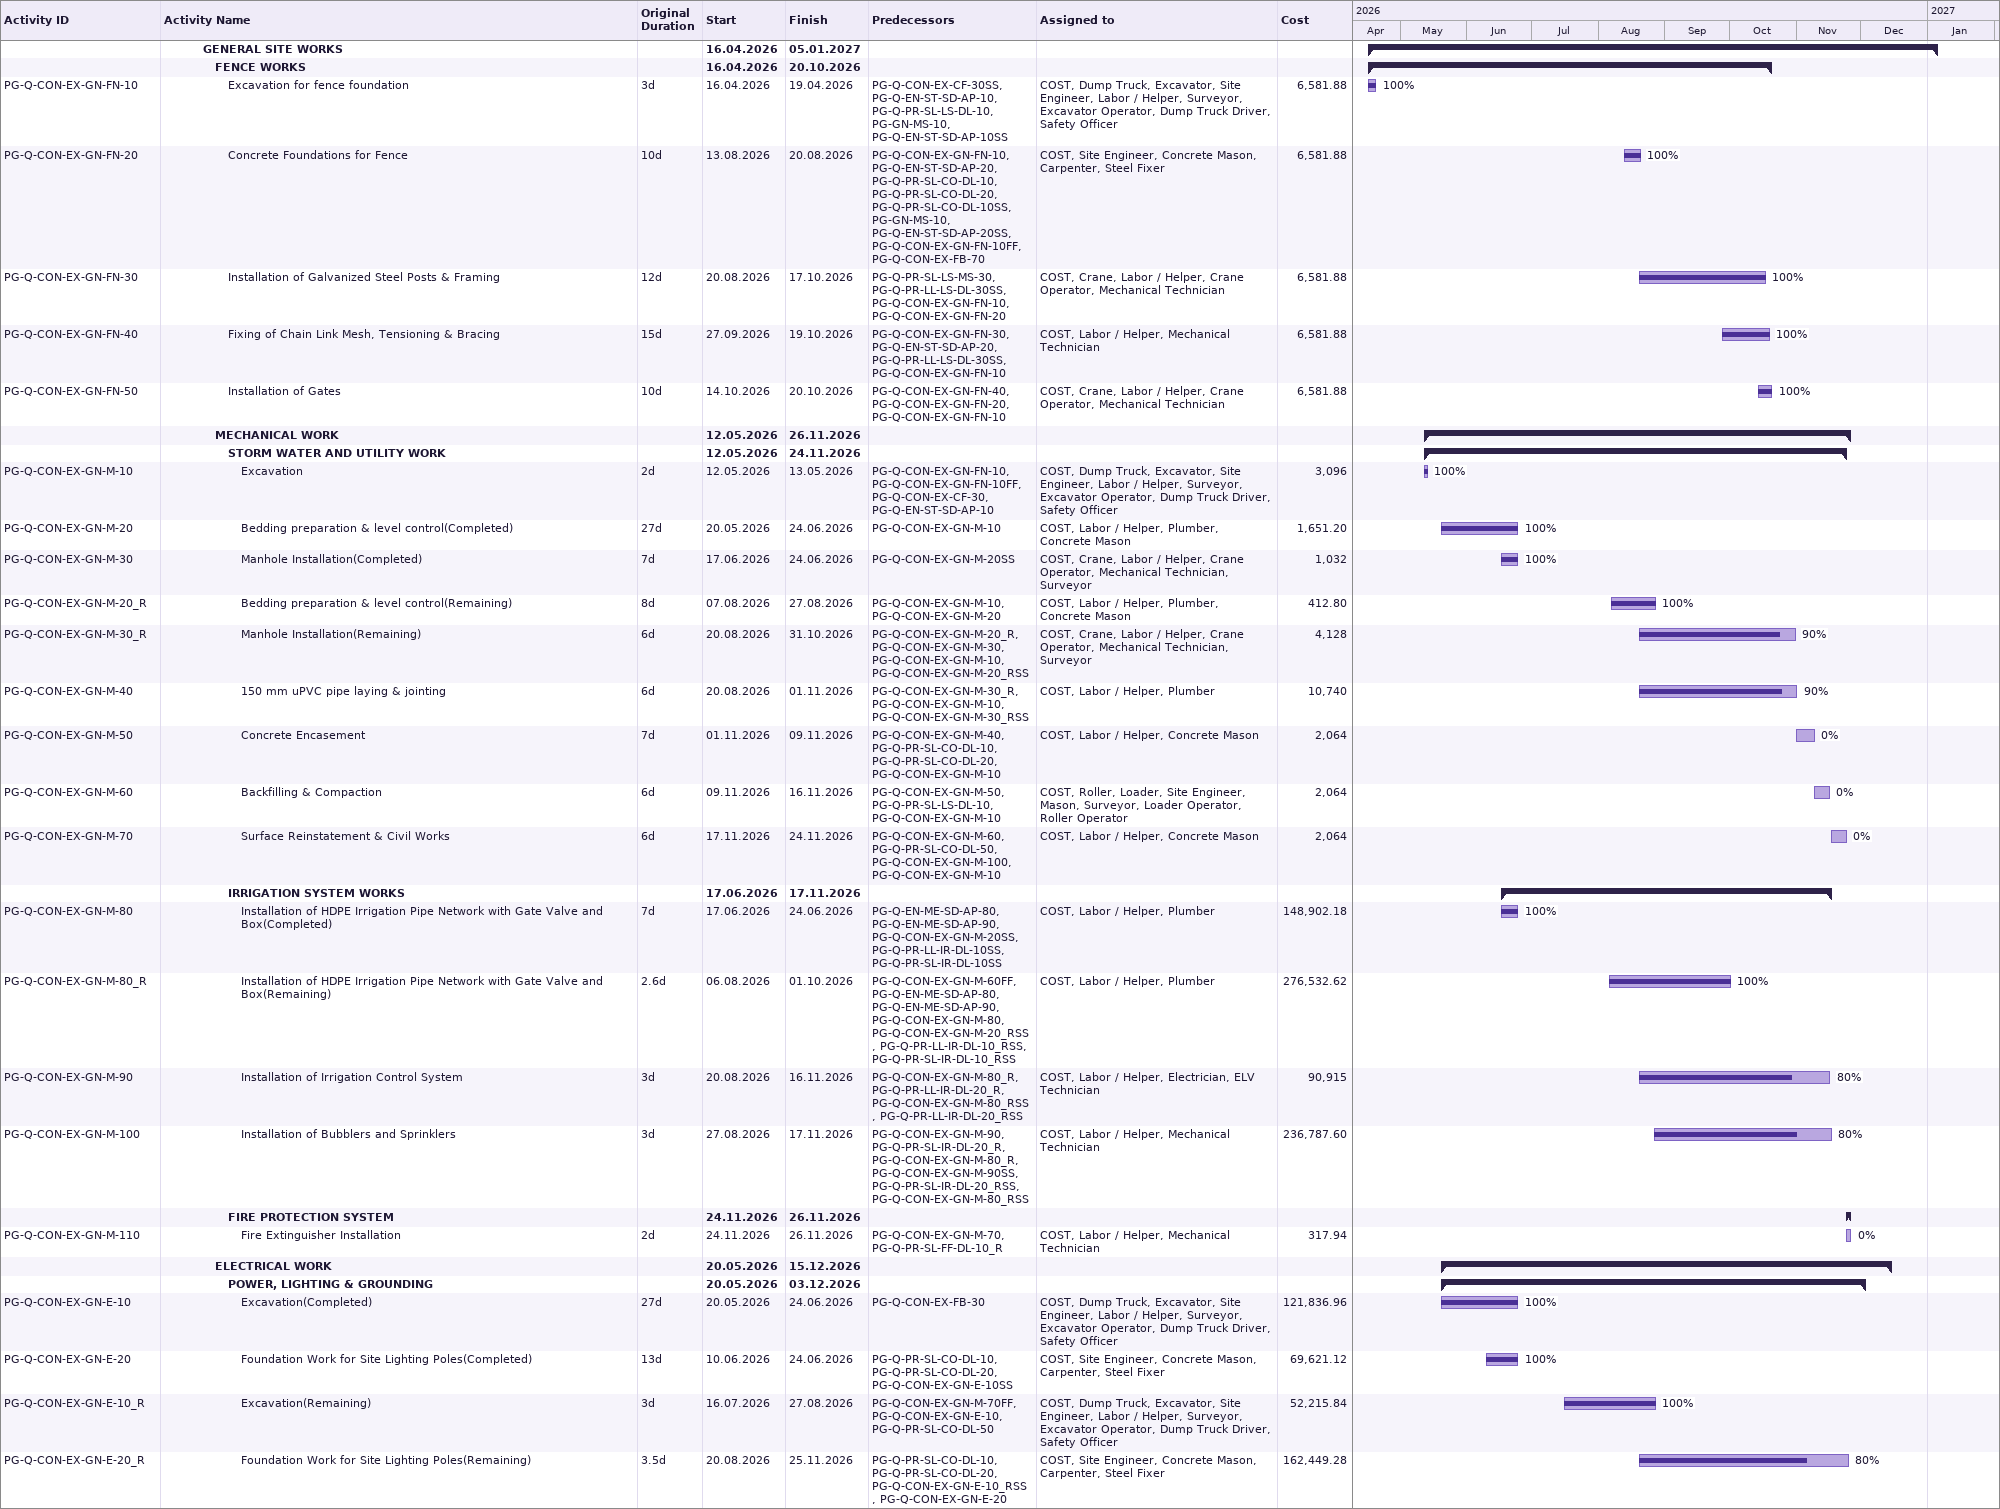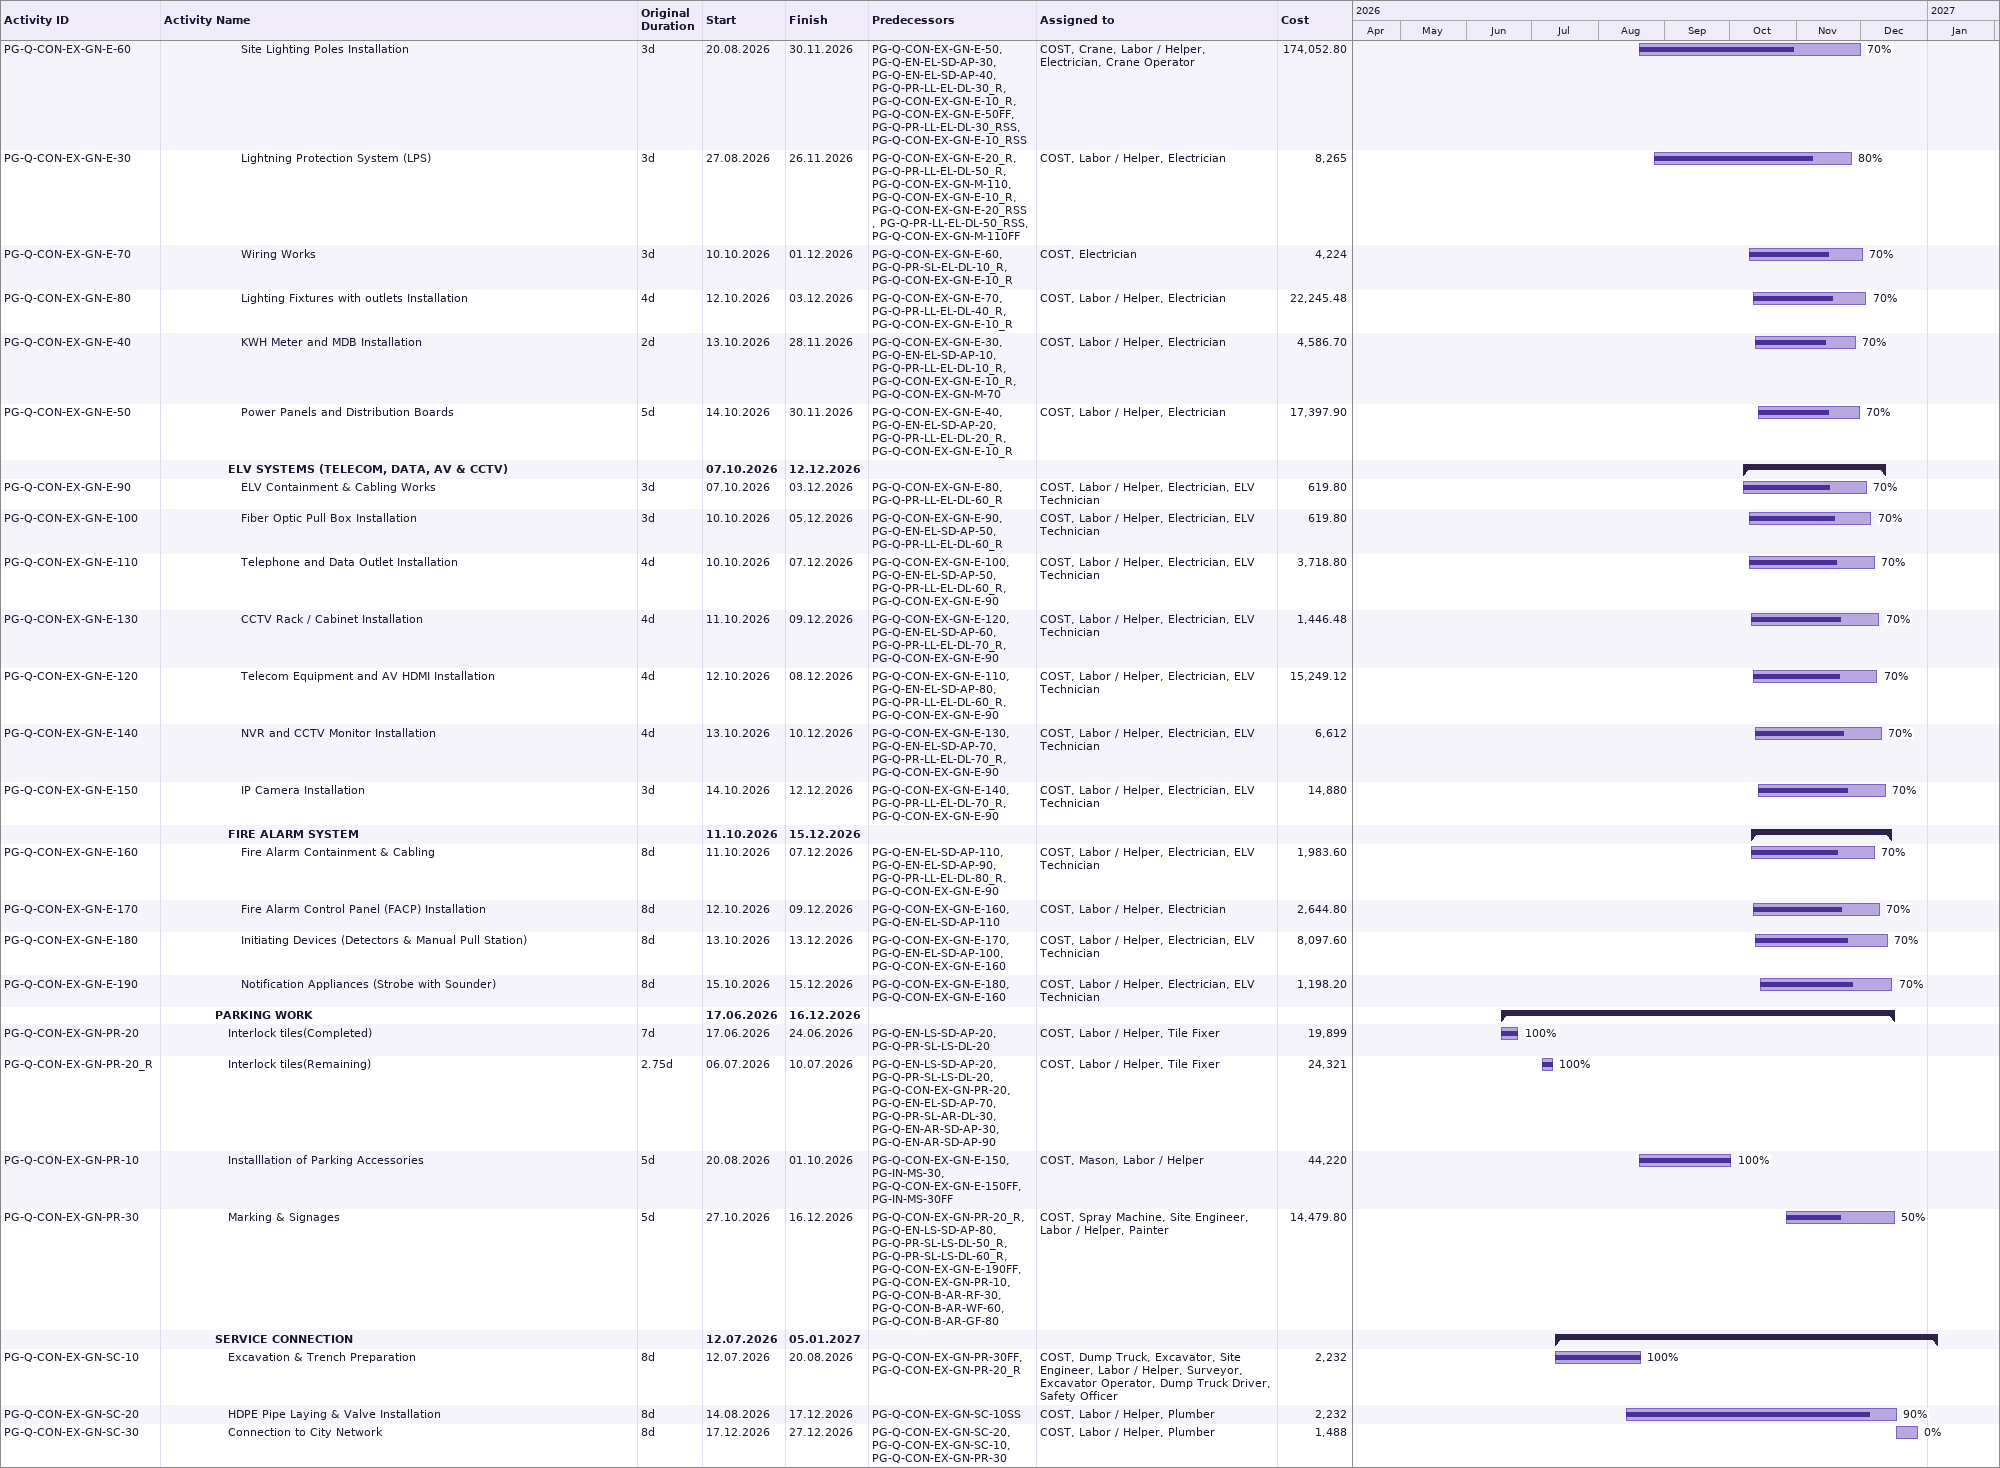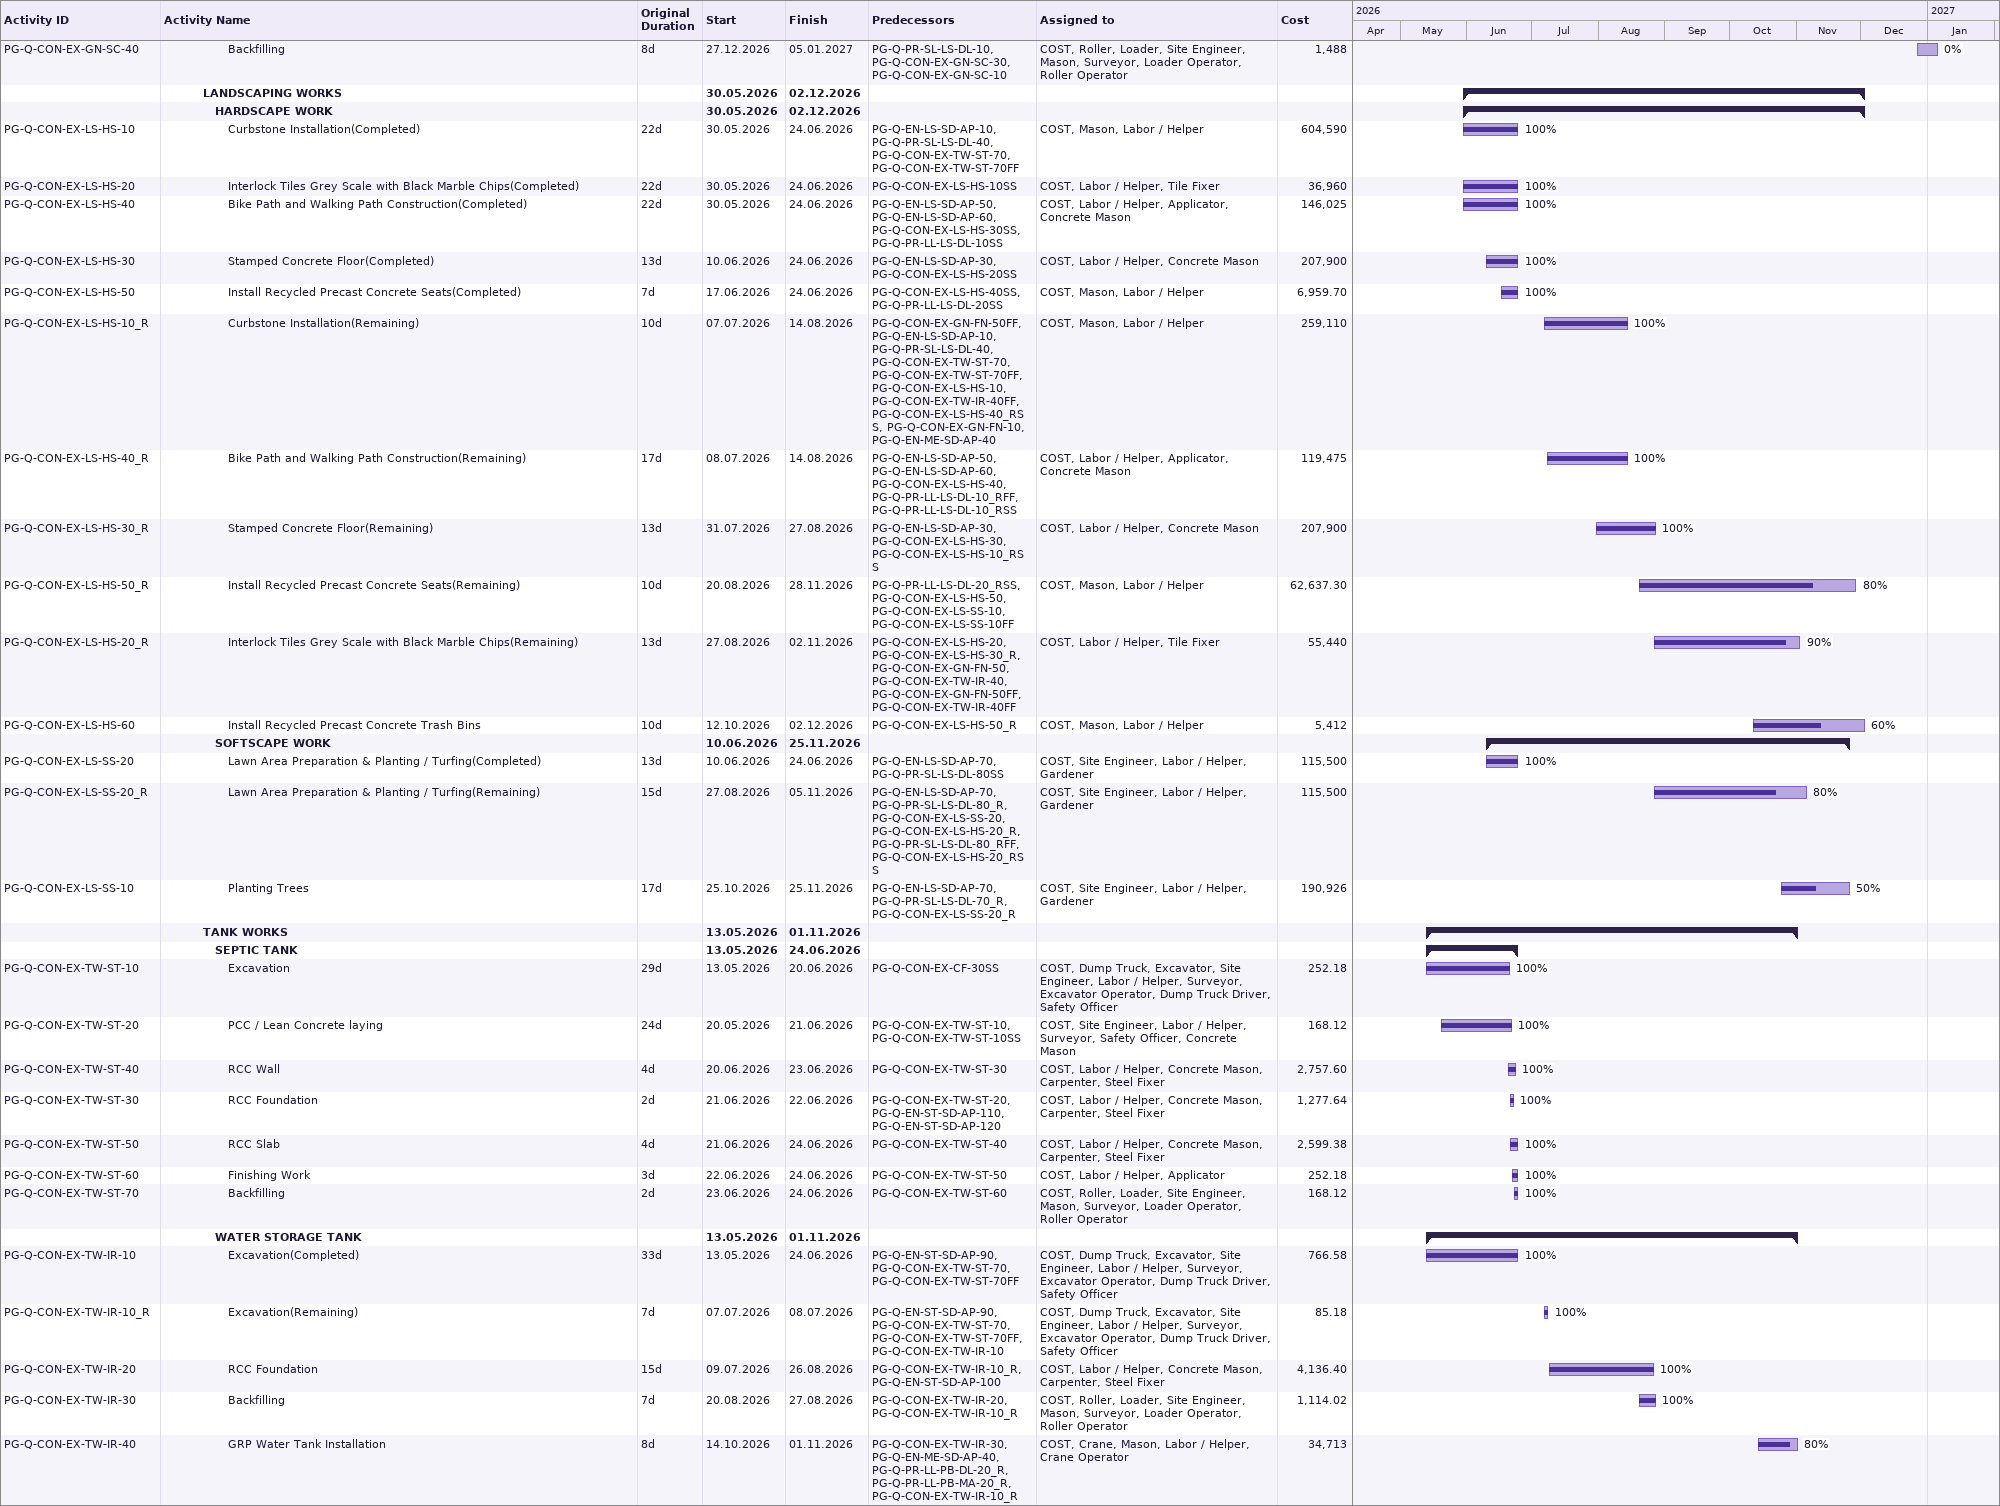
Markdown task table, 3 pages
| ID | Level | Task | Original duration | Start | Finish | Predecessors | Resources | % complete | Cost |
|---|---|---|---|---|---|---|---|---|---|
|  | 4 | **GENERAL SITE WORKS** |  | 2026-04-16 | 2027-01-05 |  |  |  |  |
|  | 5 | **FENCE WORKS** |  | 2026-04-16 | 2026-10-20 |  |  |  |  |
| PG-Q-CON-EX-GN-FN-10 | 6 | Excavation for fence foundation | 3d | 2026-04-16 | 2026-04-19 | PG-Q-CON-EX-CF-30SS, PG-Q-EN-ST-SD-AP-10, PG-Q-PR-SL-LS-DL-10, PG-GN-MS-10, PG-Q-EN-ST-SD-AP-10SS | COST, Dump Truck, Excavator, Site Engineer, Labor / Helper, Surveyor, Excavator Operator, Dump Truck Driver, Safety Officer | 100 | 6581.88 |
| PG-Q-CON-EX-GN-FN-20 | 6 | Concrete Foundations for Fence | 10d | 2026-08-13 | 2026-08-20 | PG-Q-CON-EX-GN-FN-10, PG-Q-EN-ST-SD-AP-20, PG-Q-PR-SL-CO-DL-10, PG-Q-PR-SL-CO-DL-20, PG-Q-PR-SL-CO-DL-10SS, PG-GN-MS-10, PG-Q-EN-ST-SD-AP-20SS, PG-Q-CON-EX-GN-FN-10FF, PG-Q-CON-EX-FB-70 | COST, Site Engineer, Concrete Mason, Carpenter, Steel Fixer | 100 | 6581.88 |
| PG-Q-CON-EX-GN-FN-30 | 6 | Installation of Galvanized Steel Posts & Framing | 12d | 2026-08-20 | 2026-10-17 | PG-Q-PR-SL-LS-MS-30, PG-Q-PR-LL-LS-DL-30SS, PG-Q-CON-EX-GN-FN-10, PG-Q-CON-EX-GN-FN-20 | COST, Crane, Labor / Helper, Crane Operator, Mechanical Technician | 100 | 6581.88 |
| PG-Q-CON-EX-GN-FN-40 | 6 | Fixing of Chain Link Mesh, Tensioning & Bracing | 15d | 2026-09-27 | 2026-10-19 | PG-Q-CON-EX-GN-FN-30, PG-Q-EN-ST-SD-AP-20, PG-Q-PR-LL-LS-DL-30SS, PG-Q-CON-EX-GN-FN-10 | COST, Labor / Helper, Mechanical Technician | 100 | 6581.88 |
| PG-Q-CON-EX-GN-FN-50 | 6 | Installation of Gates | 10d | 2026-10-14 | 2026-10-20 | PG-Q-CON-EX-GN-FN-40, PG-Q-CON-EX-GN-FN-20, PG-Q-CON-EX-GN-FN-10 | COST, Crane, Labor / Helper, Crane Operator, Mechanical Technician | 100 | 6581.88 |
|  | 5 | **MECHANICAL WORK** |  | 2026-05-12 | 2026-11-26 |  |  |  |  |
|  | 6 | **STORM WATER AND UTILITY WORK** |  | 2026-05-12 | 2026-11-24 |  |  |  |  |
| PG-Q-CON-EX-GN-M-10 | 7 | Excavation | 2d | 2026-05-12 | 2026-05-13 | PG-Q-CON-EX-GN-FN-10, PG-Q-CON-EX-GN-FN-10FF, PG-Q-CON-EX-CF-30, PG-Q-EN-ST-SD-AP-10 | COST, Dump Truck, Excavator, Site Engineer, Labor / Helper, Surveyor, Excavator Operator, Dump Truck Driver, Safety Officer | 100 | 3096 |
| PG-Q-CON-EX-GN-M-20 | 7 | Bedding preparation & level control(Completed) | 27d | 2026-05-20 | 2026-06-24 | PG-Q-CON-EX-GN-M-10 | COST, Labor / Helper, Plumber, Concrete Mason | 100 | 1651.20 |
| PG-Q-CON-EX-GN-M-30 | 7 | Manhole Installation(Completed) | 7d | 2026-06-17 | 2026-06-24 | PG-Q-CON-EX-GN-M-20SS | COST, Crane, Labor / Helper, Crane Operator, Mechanical Technician, Surveyor | 100 | 1032 |
| PG-Q-CON-EX-GN-M-20_R | 7 | Bedding preparation & level control(Remaining) | 8d | 2026-08-07 | 2026-08-27 | PG-Q-CON-EX-GN-M-10, PG-Q-CON-EX-GN-M-20 | COST, Labor / Helper, Plumber, Concrete Mason | 100 | 412.80 |
| PG-Q-CON-EX-GN-M-30_R | 7 | Manhole Installation(Remaining) | 6d | 2026-08-20 | 2026-10-31 | PG-Q-CON-EX-GN-M-20_R, PG-Q-CON-EX-GN-M-30, PG-Q-CON-EX-GN-M-10, PG-Q-CON-EX-GN-M-20_RSS | COST, Crane, Labor / Helper, Crane Operator, Mechanical Technician, Surveyor | 90 | 4128 |
| PG-Q-CON-EX-GN-M-40 | 7 | 150 mm uPVC pipe laying & jointing | 6d | 2026-08-20 | 2026-11-01 | PG-Q-CON-EX-GN-M-30_R, PG-Q-CON-EX-GN-M-10, PG-Q-CON-EX-GN-M-30_RSS | COST, Labor / Helper, Plumber | 90 | 10740 |
| PG-Q-CON-EX-GN-M-50 | 7 | Concrete Encasement | 7d | 2026-11-01 | 2026-11-09 | PG-Q-CON-EX-GN-M-40, PG-Q-PR-SL-CO-DL-10, PG-Q-PR-SL-CO-DL-20, PG-Q-CON-EX-GN-M-10 | COST, Labor / Helper, Concrete Mason | 0 | 2064 |
| PG-Q-CON-EX-GN-M-60 | 7 | Backfilling & Compaction | 6d | 2026-11-09 | 2026-11-16 | PG-Q-CON-EX-GN-M-50, PG-Q-PR-SL-LS-DL-10, PG-Q-CON-EX-GN-M-10 | COST, Roller, Loader, Site Engineer, Mason, Surveyor, Loader Operator, Roller Operator | 0 | 2064 |
| PG-Q-CON-EX-GN-M-70 | 7 | Surface Reinstatement & Civil Works | 6d | 2026-11-17 | 2026-11-24 | PG-Q-CON-EX-GN-M-60, PG-Q-PR-SL-CO-DL-50, PG-Q-CON-EX-GN-M-100, PG-Q-CON-EX-GN-M-10 | COST, Labor / Helper, Concrete Mason | 0 | 2064 |
|  | 6 | **IRRIGATION SYSTEM WORKS** |  | 2026-06-17 | 2026-11-17 |  |  |  |  |
| PG-Q-CON-EX-GN-M-80 | 7 | Installation of HDPE Irrigation Pipe Network with Gate Valve and Box(Completed) | 7d | 2026-06-17 | 2026-06-24 | PG-Q-EN-ME-SD-AP-80, PG-Q-EN-ME-SD-AP-90, PG-Q-CON-EX-GN-M-20SS, PG-Q-PR-LL-IR-DL-10SS, PG-Q-PR-SL-IR-DL-10SS | COST, Labor / Helper, Plumber | 100 | 148902.18 |
| PG-Q-CON-EX-GN-M-80_R | 7 | Installation of HDPE Irrigation Pipe Network with Gate Valve and Box(Remaining) | 2.6d | 2026-08-06 | 2026-10-01 | PG-Q-CON-EX-GN-M-60FF, PG-Q-EN-ME-SD-AP-80, PG-Q-EN-ME-SD-AP-90, PG-Q-CON-EX-GN-M-80, PG-Q-CON-EX-GN-M-20_RSS, PG-Q-PR-LL-IR-DL-10_RSS, PG-Q-PR-SL-IR-DL-10_RSS | COST, Labor / Helper, Plumber | 100 | 276532.62 |
| PG-Q-CON-EX-GN-M-90 | 7 | Installation of Irrigation Control System | 3d | 2026-08-20 | 2026-11-16 | PG-Q-CON-EX-GN-M-80_R, PG-Q-PR-LL-IR-DL-20_R, PG-Q-CON-EX-GN-M-80_RSS, PG-Q-PR-LL-IR-DL-20_RSS | COST, Labor / Helper, Electrician, ELV Technician | 80 | 90915 |
| PG-Q-CON-EX-GN-M-100 | 7 | Installation of Bubblers and Sprinklers | 3d | 2026-08-27 | 2026-11-17 | PG-Q-CON-EX-GN-M-90, PG-Q-PR-SL-IR-DL-20_R, PG-Q-CON-EX-GN-M-80_R, PG-Q-CON-EX-GN-M-90SS, PG-Q-PR-SL-IR-DL-20_RSS, PG-Q-CON-EX-GN-M-80_RSS | COST, Labor / Helper, Mechanical Technician | 80 | 236787.60 |
|  | 6 | **FIRE PROTECTION SYSTEM** |  | 2026-11-24 | 2026-11-26 |  |  |  |  |
| PG-Q-CON-EX-GN-M-110 | 7 | Fire Extinguisher Installation | 2d | 2026-11-24 | 2026-11-26 | PG-Q-CON-EX-GN-M-70, PG-Q-PR-SL-FF-DL-10_R | COST, Labor / Helper, Mechanical Technician | 0 | 317.94 |
|  | 5 | **ELECTRICAL WORK** |  | 2026-05-20 | 2026-12-15 |  |  |  |  |
|  | 6 | **POWER, LIGHTING & GROUNDING** |  | 2026-05-20 | 2026-12-03 |  |  |  |  |
| PG-Q-CON-EX-GN-E-10 | 7 | Excavation(Completed) | 27d | 2026-05-20 | 2026-06-24 | PG-Q-CON-EX-FB-30 | COST, Dump Truck, Excavator, Site Engineer, Labor / Helper, Surveyor, Excavator Operator, Dump Truck Driver, Safety Officer | 100 | 121836.96 |
| PG-Q-CON-EX-GN-E-20 | 7 | Foundation Work for Site Lighting Poles(Completed) | 13d | 2026-06-10 | 2026-06-24 | PG-Q-PR-SL-CO-DL-10, PG-Q-PR-SL-CO-DL-20, PG-Q-CON-EX-GN-E-10SS | COST, Site Engineer, Concrete Mason, Carpenter, Steel Fixer | 100 | 69621.12 |
| PG-Q-CON-EX-GN-E-10_R | 7 | Excavation(Remaining) | 3d | 2026-07-16 | 2026-08-27 | PG-Q-CON-EX-GN-M-70FF, PG-Q-CON-EX-GN-E-10, PG-Q-PR-SL-CO-DL-50 | COST, Dump Truck, Excavator, Site Engineer, Labor / Helper, Surveyor, Excavator Operator, Dump Truck Driver, Safety Officer | 100 | 52215.84 |
| PG-Q-CON-EX-GN-E-20_R | 7 | Foundation Work for Site Lighting Poles(Remaining) | 3.5d | 2026-08-20 | 2026-11-25 | PG-Q-PR-SL-CO-DL-10, PG-Q-PR-SL-CO-DL-20, PG-Q-CON-EX-GN-E-10_RSS, PG-Q-CON-EX-GN-E-20 | COST, Site Engineer, Concrete Mason, Carpenter, Steel Fixer | 80 | 162449.28 |
| PG-Q-CON-EX-GN-E-60 | 7 | Site Lighting Poles Installation | 3d | 2026-08-20 | 2026-11-30 | PG-Q-CON-EX-GN-E-50, PG-Q-EN-EL-SD-AP-30, PG-Q-EN-EL-SD-AP-40, PG-Q-PR-LL-EL-DL-30_R, PG-Q-CON-EX-GN-E-10_R, PG-Q-CON-EX-GN-E-50FF, PG-Q-PR-LL-EL-DL-30_RSS, PG-Q-CON-EX-GN-E-10_RSS | COST, Crane, Labor / Helper, Electrician, Crane Operator | 70 | 174052.80 |
| PG-Q-CON-EX-GN-E-30 | 7 | Lightning Protection System (LPS) | 3d | 2026-08-27 | 2026-11-26 | PG-Q-CON-EX-GN-E-20_R, PG-Q-PR-LL-EL-DL-50_R, PG-Q-CON-EX-GN-M-110, PG-Q-CON-EX-GN-E-10_R, PG-Q-CON-EX-GN-E-20_RSS, PG-Q-PR-LL-EL-DL-50_RSS, PG-Q-CON-EX-GN-M-110FF | COST, Labor / Helper, Electrician | 80 | 8265 |
| PG-Q-CON-EX-GN-E-70 | 7 | Wiring Works | 3d | 2026-10-10 | 2026-12-01 | PG-Q-CON-EX-GN-E-60, PG-Q-PR-SL-EL-DL-10_R, PG-Q-CON-EX-GN-E-10_R | COST, Electrician | 70 | 4224 |
| PG-Q-CON-EX-GN-E-80 | 7 | Lighting Fixtures with outlets Installation | 4d | 2026-10-12 | 2026-12-03 | PG-Q-CON-EX-GN-E-70, PG-Q-PR-LL-EL-DL-40_R, PG-Q-CON-EX-GN-E-10_R | COST, Labor / Helper, Electrician | 70 | 22245.48 |
| PG-Q-CON-EX-GN-E-40 | 7 | KWH Meter and MDB Installation | 2d | 2026-10-13 | 2026-11-28 | PG-Q-CON-EX-GN-E-30, PG-Q-EN-EL-SD-AP-10, PG-Q-PR-LL-EL-DL-10_R, PG-Q-CON-EX-GN-E-10_R, PG-Q-CON-EX-GN-M-70 | COST, Labor / Helper, Electrician | 70 | 4586.70 |
| PG-Q-CON-EX-GN-E-50 | 7 | Power Panels and Distribution Boards | 5d | 2026-10-14 | 2026-11-30 | PG-Q-CON-EX-GN-E-40, PG-Q-EN-EL-SD-AP-20, PG-Q-PR-LL-EL-DL-20_R, PG-Q-CON-EX-GN-E-10_R | COST, Labor / Helper, Electrician | 70 | 17397.90 |
|  | 6 | **ELV SYSTEMS (TELECOM, DATA, AV & CCTV)** |  | 2026-10-07 | 2026-12-12 |  |  |  |  |
| PG-Q-CON-EX-GN-E-90 | 7 | ELV Containment & Cabling Works | 3d | 2026-10-07 | 2026-12-03 | PG-Q-CON-EX-GN-E-80, PG-Q-PR-LL-EL-DL-60_R | COST, Labor / Helper, Electrician, ELV Technician | 70 | 619.80 |
| PG-Q-CON-EX-GN-E-100 | 7 | Fiber Optic Pull Box Installation | 3d | 2026-10-10 | 2026-12-05 | PG-Q-CON-EX-GN-E-90, PG-Q-EN-EL-SD-AP-50, PG-Q-PR-LL-EL-DL-60_R | COST, Labor / Helper, Electrician, ELV Technician | 70 | 619.80 |
| PG-Q-CON-EX-GN-E-110 | 7 | Telephone and Data Outlet Installation | 4d | 2026-10-10 | 2026-12-07 | PG-Q-CON-EX-GN-E-100, PG-Q-EN-EL-SD-AP-50, PG-Q-PR-LL-EL-DL-60_R, PG-Q-CON-EX-GN-E-90 | COST, Labor / Helper, Electrician, ELV Technician | 70 | 3718.80 |
| PG-Q-CON-EX-GN-E-130 | 7 | CCTV Rack / Cabinet Installation | 4d | 2026-10-11 | 2026-12-09 | PG-Q-CON-EX-GN-E-120, PG-Q-EN-EL-SD-AP-60, PG-Q-PR-LL-EL-DL-70_R, PG-Q-CON-EX-GN-E-90 | COST, Labor / Helper, Electrician, ELV Technician | 70 | 1446.48 |
| PG-Q-CON-EX-GN-E-120 | 7 | Telecom Equipment and AV HDMI Installation | 4d | 2026-10-12 | 2026-12-08 | PG-Q-CON-EX-GN-E-110, PG-Q-EN-EL-SD-AP-80, PG-Q-PR-LL-EL-DL-60_R, PG-Q-CON-EX-GN-E-90 | COST, Labor / Helper, Electrician, ELV Technician | 70 | 15249.12 |
| PG-Q-CON-EX-GN-E-140 | 7 | NVR and CCTV Monitor Installation | 4d | 2026-10-13 | 2026-12-10 | PG-Q-CON-EX-GN-E-130, PG-Q-EN-EL-SD-AP-70, PG-Q-PR-LL-EL-DL-70_R, PG-Q-CON-EX-GN-E-90 | COST, Labor / Helper, Electrician, ELV Technician | 70 | 6612 |
| PG-Q-CON-EX-GN-E-150 | 7 | IP Camera Installation | 3d | 2026-10-14 | 2026-12-12 | PG-Q-CON-EX-GN-E-140, PG-Q-PR-LL-EL-DL-70_R, PG-Q-CON-EX-GN-E-90 | COST, Labor / Helper, Electrician, ELV Technician | 70 | 14880 |
|  | 6 | **FIRE ALARM SYSTEM** |  | 2026-10-11 | 2026-12-15 |  |  |  |  |
| PG-Q-CON-EX-GN-E-160 | 7 | Fire Alarm Containment & Cabling | 8d | 2026-10-11 | 2026-12-07 | PG-Q-EN-EL-SD-AP-110, PG-Q-EN-EL-SD-AP-90, PG-Q-PR-LL-EL-DL-80_R, PG-Q-CON-EX-GN-E-90 | COST, Labor / Helper, Electrician, ELV Technician | 70 | 1983.60 |
| PG-Q-CON-EX-GN-E-170 | 7 | Fire Alarm Control Panel (FACP) Installation | 8d | 2026-10-12 | 2026-12-09 | PG-Q-CON-EX-GN-E-160, PG-Q-EN-EL-SD-AP-110 | COST, Labor / Helper, Electrician | 70 | 2644.80 |
| PG-Q-CON-EX-GN-E-180 | 7 | Initiating Devices (Detectors & Manual Pull Station) | 8d | 2026-10-13 | 2026-12-13 | PG-Q-CON-EX-GN-E-170, PG-Q-EN-EL-SD-AP-100, PG-Q-CON-EX-GN-E-160 | COST, Labor / Helper, Electrician, ELV Technician | 70 | 8097.60 |
| PG-Q-CON-EX-GN-E-190 | 7 | Notification Appliances (Strobe with Sounder) | 8d | 2026-10-15 | 2026-12-15 | PG-Q-CON-EX-GN-E-180, PG-Q-CON-EX-GN-E-160 | COST, Labor / Helper, Electrician, ELV Technician | 70 | 1198.20 |
|  | 5 | **PARKING WORK** |  | 2026-06-17 | 2026-12-16 |  |  |  |  |
| PG-Q-CON-EX-GN-PR-20 | 6 | Interlock tiles(Completed) | 7d | 2026-06-17 | 2026-06-24 | PG-Q-EN-LS-SD-AP-20, PG-Q-PR-SL-LS-DL-20 | COST, Labor / Helper, Tile Fixer | 100 | 19899 |
| PG-Q-CON-EX-GN-PR-20_R | 6 | Interlock tiles(Remaining) | 2.75d | 2026-07-06 | 2026-07-10 | PG-Q-EN-LS-SD-AP-20, PG-Q-PR-SL-LS-DL-20, PG-Q-CON-EX-GN-PR-20, PG-Q-EN-EL-SD-AP-70, PG-Q-PR-SL-AR-DL-30, PG-Q-EN-AR-SD-AP-30, PG-Q-EN-AR-SD-AP-90 | COST, Labor / Helper, Tile Fixer | 100 | 24321 |
| PG-Q-CON-EX-GN-PR-10 | 6 | Installlation of Parking Accessories | 5d | 2026-08-20 | 2026-10-01 | PG-Q-CON-EX-GN-E-150, PG-IN-MS-30, PG-Q-CON-EX-GN-E-150FF, PG-IN-MS-30FF | COST, Mason, Labor / Helper | 100 | 44220 |
| PG-Q-CON-EX-GN-PR-30 | 6 | Marking & Signages | 5d | 2026-10-27 | 2026-12-16 | PG-Q-CON-EX-GN-PR-20_R, PG-Q-EN-LS-SD-AP-80, PG-Q-PR-SL-LS-DL-50_R, PG-Q-PR-SL-LS-DL-60_R, PG-Q-CON-EX-GN-E-190FF, PG-Q-CON-EX-GN-PR-10, PG-Q-CON-B-AR-RF-30, PG-Q-CON-B-AR-WF-60, PG-Q-CON-B-AR-GF-80 | COST, Spray Machine, Site Engineer, Labor / Helper, Painter | 50 | 14479.80 |
|  | 5 | **SERVICE CONNECTION** |  | 2026-07-12 | 2027-01-05 |  |  |  |  |
| PG-Q-CON-EX-GN-SC-10 | 6 | Excavation & Trench Preparation | 8d | 2026-07-12 | 2026-08-20 | PG-Q-CON-EX-GN-PR-30FF, PG-Q-CON-EX-GN-PR-20_R | COST, Dump Truck, Excavator, Site Engineer, Labor / Helper, Surveyor, Excavator Operator, Dump Truck Driver, Safety Officer | 100 | 2232 |
| PG-Q-CON-EX-GN-SC-20 | 6 | HDPE Pipe Laying & Valve Installation | 8d | 2026-08-14 | 2026-12-17 | PG-Q-CON-EX-GN-SC-10SS | COST, Labor / Helper, Plumber | 90 | 2232 |
| PG-Q-CON-EX-GN-SC-30 | 6 | Connection to City Network | 8d | 2026-12-17 | 2026-12-27 | PG-Q-CON-EX-GN-SC-20, PG-Q-CON-EX-GN-SC-10, PG-Q-CON-EX-GN-PR-30 | COST, Labor / Helper, Plumber | 0 | 1488 |
| PG-Q-CON-EX-GN-SC-40 | 6 | Backfilling | 8d | 2026-12-27 | 2027-01-05 | PG-Q-PR-SL-LS-DL-10, PG-Q-CON-EX-GN-SC-30, PG-Q-CON-EX-GN-SC-10 | COST, Roller, Loader, Site Engineer, Mason, Surveyor, Loader Operator, Roller Operator | 0 | 1488 |
|  | 4 | **LANDSCAPING WORKS** |  | 2026-05-30 | 2026-12-02 |  |  |  |  |
|  | 5 | **HARDSCAPE WORK** |  | 2026-05-30 | 2026-12-02 |  |  |  |  |
| PG-Q-CON-EX-LS-HS-10 | 6 | Curbstone Installation(Completed) | 22d | 2026-05-30 | 2026-06-24 | PG-Q-EN-LS-SD-AP-10, PG-Q-PR-SL-LS-DL-40, PG-Q-CON-EX-TW-ST-70, PG-Q-CON-EX-TW-ST-70FF | COST, Mason, Labor / Helper | 100 | 604590 |
| PG-Q-CON-EX-LS-HS-20 | 6 | Interlock Tiles Grey Scale with Black Marble Chips(Completed) | 22d | 2026-05-30 | 2026-06-24 | PG-Q-CON-EX-LS-HS-10SS | COST, Labor / Helper, Tile Fixer | 100 | 36960 |
| PG-Q-CON-EX-LS-HS-40 | 6 | Bike Path and Walking Path Construction(Completed) | 22d | 2026-05-30 | 2026-06-24 | PG-Q-EN-LS-SD-AP-50, PG-Q-EN-LS-SD-AP-60, PG-Q-CON-EX-LS-HS-30SS, PG-Q-PR-LL-LS-DL-10SS | COST, Labor / Helper, Applicator, Concrete Mason | 100 | 146025 |
| PG-Q-CON-EX-LS-HS-30 | 6 | Stamped Concrete Floor(Completed) | 13d | 2026-06-10 | 2026-06-24 | PG-Q-EN-LS-SD-AP-30, PG-Q-CON-EX-LS-HS-20SS | COST, Labor / Helper, Concrete Mason | 100 | 207900 |
| PG-Q-CON-EX-LS-HS-50 | 6 | Install Recycled Precast Concrete Seats(Completed) | 7d | 2026-06-17 | 2026-06-24 | PG-Q-CON-EX-LS-HS-40SS, PG-Q-PR-LL-LS-DL-20SS | COST, Mason, Labor / Helper | 100 | 6959.70 |
| PG-Q-CON-EX-LS-HS-10_R | 6 | Curbstone Installation(Remaining) | 10d | 2026-07-07 | 2026-08-14 | PG-Q-CON-EX-GN-FN-50FF, PG-Q-EN-LS-SD-AP-10, PG-Q-PR-SL-LS-DL-40, PG-Q-CON-EX-TW-ST-70, PG-Q-CON-EX-TW-ST-70FF, PG-Q-CON-EX-LS-HS-10, PG-Q-CON-EX-TW-IR-40FF, PG-Q-CON-EX-LS-HS-40_RSS, PG-Q-CON-EX-GN-FN-10, PG-Q-EN-ME-SD-AP-40 | COST, Mason, Labor / Helper | 100 | 259110 |
| PG-Q-CON-EX-LS-HS-40_R | 6 | Bike Path and Walking Path Construction(Remaining) | 17d | 2026-07-08 | 2026-08-14 | PG-Q-EN-LS-SD-AP-50, PG-Q-EN-LS-SD-AP-60, PG-Q-CON-EX-LS-HS-40, PG-Q-PR-LL-LS-DL-10_RFF, PG-Q-PR-LL-LS-DL-10_RSS | COST, Labor / Helper, Applicator, Concrete Mason | 100 | 119475 |
| PG-Q-CON-EX-LS-HS-30_R | 6 | Stamped Concrete Floor(Remaining) | 13d | 2026-07-31 | 2026-08-27 | PG-Q-EN-LS-SD-AP-30, PG-Q-CON-EX-LS-HS-30, PG-Q-CON-EX-LS-HS-10_RSS | COST, Labor / Helper, Concrete Mason | 100 | 207900 |
| PG-Q-CON-EX-LS-HS-50_R | 6 | Install Recycled Precast Concrete Seats(Remaining) | 10d | 2026-08-20 | 2026-11-28 | PG-Q-PR-LL-LS-DL-20_RSS, PG-Q-CON-EX-LS-HS-50, PG-Q-CON-EX-LS-SS-10, PG-Q-CON-EX-LS-SS-10FF | COST, Mason, Labor / Helper | 80 | 62637.30 |
| PG-Q-CON-EX-LS-HS-20_R | 6 | Interlock Tiles Grey Scale with Black Marble Chips(Remaining) | 13d | 2026-08-27 | 2026-11-02 | PG-Q-CON-EX-LS-HS-20, PG-Q-CON-EX-LS-HS-30_R, PG-Q-CON-EX-GN-FN-50, PG-Q-CON-EX-TW-IR-40, PG-Q-CON-EX-GN-FN-50FF, PG-Q-CON-EX-TW-IR-40FF | COST, Labor / Helper, Tile Fixer | 90 | 55440 |
| PG-Q-CON-EX-LS-HS-60 | 6 | Install Recycled Precast Concrete Trash Bins | 10d | 2026-10-12 | 2026-12-02 | PG-Q-CON-EX-LS-HS-50_R | COST, Mason, Labor / Helper | 60 | 5412 |
|  | 5 | **SOFTSCAPE WORK** |  | 2026-06-10 | 2026-11-25 |  |  |  |  |
| PG-Q-CON-EX-LS-SS-20 | 6 | Lawn Area Preparation & Planting / Turfing(Completed) | 13d | 2026-06-10 | 2026-06-24 | PG-Q-EN-LS-SD-AP-70, PG-Q-PR-SL-LS-DL-80SS | COST, Site Engineer, Labor / Helper, Gardener | 100 | 115500 |
| PG-Q-CON-EX-LS-SS-20_R | 6 | Lawn Area Preparation & Planting / Turfing(Remaining) | 15d | 2026-08-27 | 2026-11-05 | PG-Q-EN-LS-SD-AP-70, PG-Q-PR-SL-LS-DL-80_R, PG-Q-CON-EX-LS-SS-20, PG-Q-CON-EX-LS-HS-20_R, PG-Q-PR-SL-LS-DL-80_RFF, PG-Q-CON-EX-LS-HS-20_RSS | COST, Site Engineer, Labor / Helper, Gardener | 80 | 115500 |
| PG-Q-CON-EX-LS-SS-10 | 6 | Planting Trees | 17d | 2026-10-25 | 2026-11-25 | PG-Q-EN-LS-SD-AP-70, PG-Q-PR-SL-LS-DL-70_R, PG-Q-CON-EX-LS-SS-20_R | COST, Site Engineer, Labor / Helper, Gardener | 50 | 190926 |
|  | 4 | **TANK WORKS** |  | 2026-05-13 | 2026-11-01 |  |  |  |  |
|  | 5 | **SEPTIC TANK** |  | 2026-05-13 | 2026-06-24 |  |  |  |  |
| PG-Q-CON-EX-TW-ST-10 | 6 | Excavation | 29d | 2026-05-13 | 2026-06-20 | PG-Q-CON-EX-CF-30SS | COST, Dump Truck, Excavator, Site Engineer, Labor / Helper, Surveyor, Excavator Operator, Dump Truck Driver, Safety Officer | 100 | 252.18 |
| PG-Q-CON-EX-TW-ST-20 | 6 | PCC / Lean Concrete laying | 24d | 2026-05-20 | 2026-06-21 | PG-Q-CON-EX-TW-ST-10, PG-Q-CON-EX-TW-ST-10SS | COST, Site Engineer, Labor / Helper, Surveyor, Safety Officer, Concrete Mason | 100 | 168.12 |
| PG-Q-CON-EX-TW-ST-40 | 6 | RCC Wall | 4d | 2026-06-20 | 2026-06-23 | PG-Q-CON-EX-TW-ST-30 | COST, Labor / Helper, Concrete Mason, Carpenter, Steel Fixer | 100 | 2757.60 |
| PG-Q-CON-EX-TW-ST-30 | 6 | RCC Foundation | 2d | 2026-06-21 | 2026-06-22 | PG-Q-CON-EX-TW-ST-20, PG-Q-EN-ST-SD-AP-110, PG-Q-EN-ST-SD-AP-120 | COST, Labor / Helper, Concrete Mason, Carpenter, Steel Fixer | 100 | 1277.64 |
| PG-Q-CON-EX-TW-ST-50 | 6 | RCC Slab | 4d | 2026-06-21 | 2026-06-24 | PG-Q-CON-EX-TW-ST-40 | COST, Labor / Helper, Concrete Mason, Carpenter, Steel Fixer | 100 | 2599.38 |
| PG-Q-CON-EX-TW-ST-60 | 6 | Finishing Work | 3d | 2026-06-22 | 2026-06-24 | PG-Q-CON-EX-TW-ST-50 | COST, Labor / Helper, Applicator | 100 | 252.18 |
| PG-Q-CON-EX-TW-ST-70 | 6 | Backfilling | 2d | 2026-06-23 | 2026-06-24 | PG-Q-CON-EX-TW-ST-60 | COST, Roller, Loader, Site Engineer, Mason, Surveyor, Loader Operator, Roller Operator | 100 | 168.12 |
|  | 5 | **WATER STORAGE TANK** |  | 2026-05-13 | 2026-11-01 |  |  |  |  |
| PG-Q-CON-EX-TW-IR-10 | 6 | Excavation(Completed) | 33d | 2026-05-13 | 2026-06-24 | PG-Q-EN-ST-SD-AP-90, PG-Q-CON-EX-TW-ST-70, PG-Q-CON-EX-TW-ST-70FF | COST, Dump Truck, Excavator, Site Engineer, Labor / Helper, Surveyor, Excavator Operator, Dump Truck Driver, Safety Officer | 100 | 766.58 |
| PG-Q-CON-EX-TW-IR-10_R | 6 | Excavation(Remaining) | 7d | 2026-07-07 | 2026-07-08 | PG-Q-EN-ST-SD-AP-90, PG-Q-CON-EX-TW-ST-70, PG-Q-CON-EX-TW-ST-70FF, PG-Q-CON-EX-TW-IR-10 | COST, Dump Truck, Excavator, Site Engineer, Labor / Helper, Surveyor, Excavator Operator, Dump Truck Driver, Safety Officer | 100 | 85.18 |
| PG-Q-CON-EX-TW-IR-20 | 6 | RCC Foundation | 15d | 2026-07-09 | 2026-08-26 | PG-Q-CON-EX-TW-IR-10_R, PG-Q-EN-ST-SD-AP-100 | COST, Labor / Helper, Concrete Mason, Carpenter, Steel Fixer | 100 | 4136.40 |
| PG-Q-CON-EX-TW-IR-30 | 6 | Backfilling | 7d | 2026-08-20 | 2026-08-27 | PG-Q-CON-EX-TW-IR-20, PG-Q-CON-EX-TW-IR-10_R | COST, Roller, Loader, Site Engineer, Mason, Surveyor, Loader Operator, Roller Operator | 100 | 1114.02 |
| PG-Q-CON-EX-TW-IR-40 | 6 | GRP Water Tank Installation | 8d | 2026-10-14 | 2026-11-01 | PG-Q-CON-EX-TW-IR-30, PG-Q-EN-ME-SD-AP-40, PG-Q-PR-LL-PB-DL-20_R, PG-Q-PR-LL-PB-MA-20_R, PG-Q-CON-EX-TW-IR-10_R | COST, Crane, Mason, Labor / Helper, Crane Operator | 80 | 34713 |
